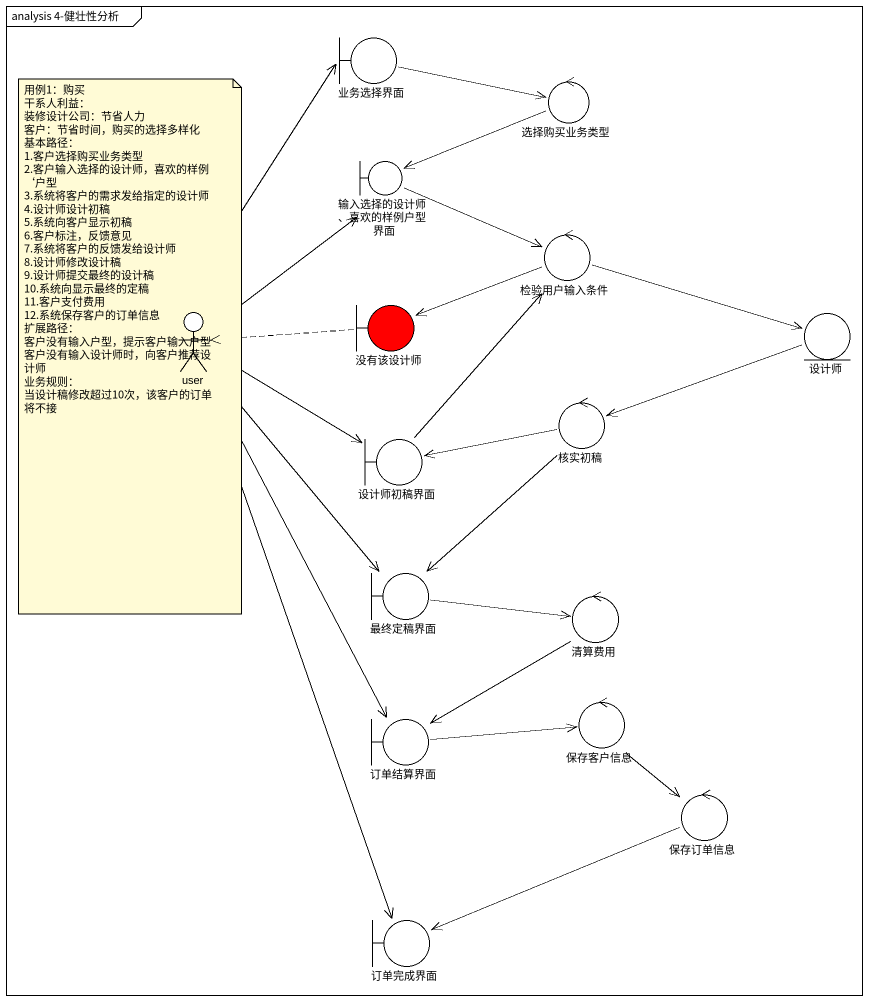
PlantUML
@startuml
mainframe analysis 4-健壮性分析
boundary 业务选择界面
control 选择购买业务类型
boundary "输入选择的设计师、喜欢的样例户型界面" as 输入选择的设计师_喜欢的样例户型界面
control 检验用户输入条件
actor user
boundary 没有该设计师 #FF0000
entity 设计师
control 核实初稿
boundary 设计师初稿界面
boundary 最终定稿界面
control 清算费用
boundary 订单结算界面
control 保存客户信息
control 保存订单信息
boundary 订单完成界面
业务选择界面 -right-> 选择购买业务类型
选择购买业务类型 -left-> 输入选择的设计师_喜欢的样例户型界面
输入选择的设计师_喜欢的样例户型界面 -right-> 检验用户输入条件
检验用户输入条件 -left-> 没有该设计师
检验用户输入条件 -right-> 设计师
user -up-> 业务选择界面
user -up-> 输入选择的设计师_喜欢的样例户型界面
user -right-> 设计师初稿界面
user --> 最终定稿界面
user --> 订单结算界面
user --> 订单完成界面
没有该设计师 .left.> user
设计师 -left-> 核实初稿
核实初稿 -left-> 设计师初稿界面
核实初稿 --> 最终定稿界面
设计师初稿界面 -up-> 检验用户输入条件
最终定稿界面 -right-> 清算费用
清算费用 --> 订单结算界面
订单结算界面 -right-> 保存客户信息
保存客户信息 --> 保存订单信息
保存订单信息 -left-> 订单完成界面
note as N1
  用例1：购买
  干系人利益：
  装修设计公司：节省人力
  客户：节省时间，购买的选择多样化
  基本路径：
  1.客户选择购买业务类型
  2.客户输入选择的设计师，喜欢的样例‘户型
  3.系统将客户的需求发给指定的设计师
  4.设计师设计初稿
  5.系统向客户显示初稿
  6.客户标注，反馈意见
  7.系统将客户的反馈发给设计师
  8.设计师修改设计稿
  9.设计师提交最终的设计稿
  10.系统向显示最终的定稿
  11.客户支付费用
  12.系统保存客户的订单信息
  扩展路径：
  客户没有输入户型，提示客户输入户型
  客户没有输入设计师时，向客户推荐设计师
  业务规则：
  当设计稿修改超过10次，该客户的订单将不接
end note
@enduml
